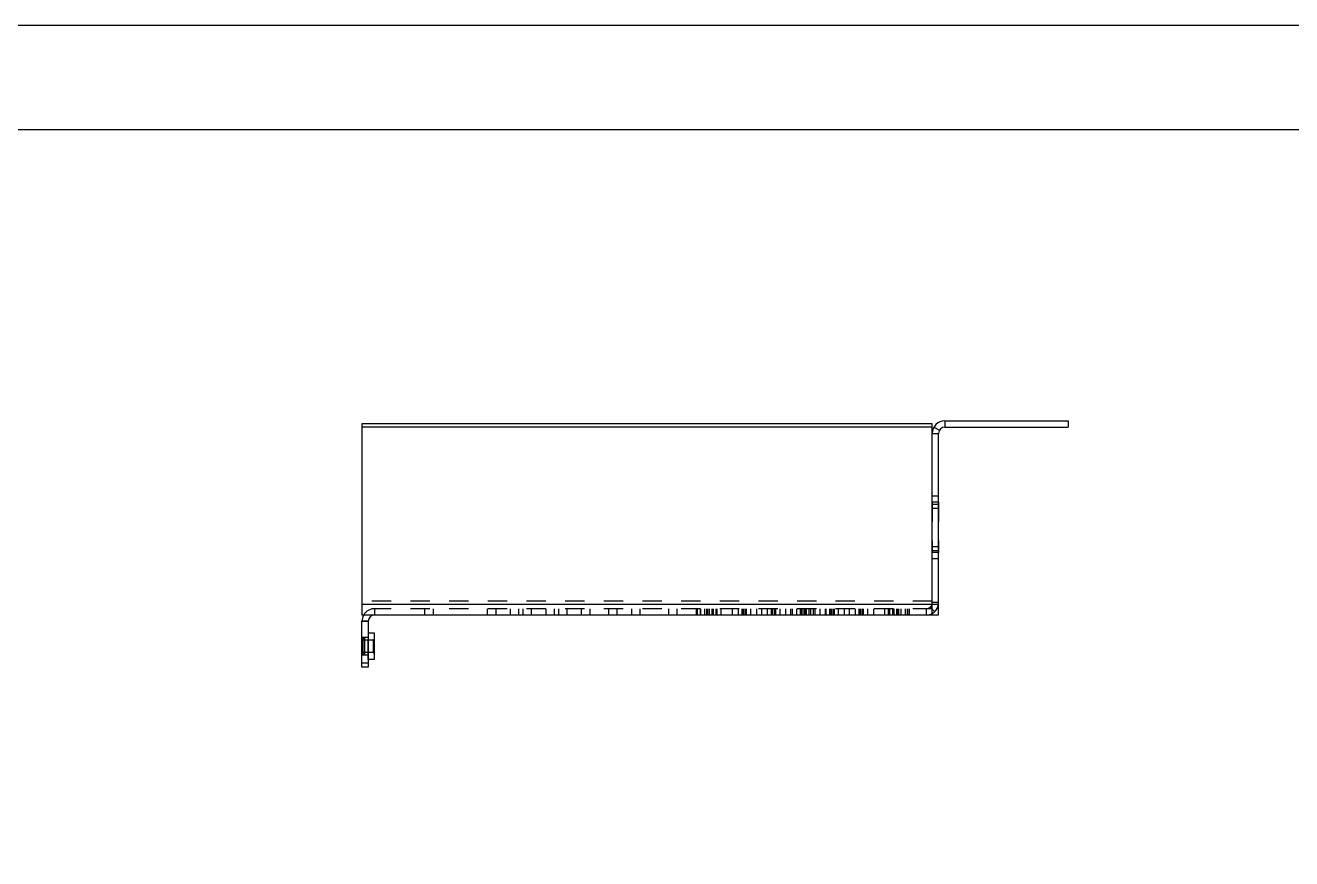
# Model space of a CAD drawing. Header units: millimetres. Extents: x -177 to 18421, y -5017 to 3255.
# Drawn here: x 6992.4 to 7295.5, y 1753.5 to 1953 of the extents above; entities that cross this region are included whole.
import ezdxf

# ---------------------------------------------------------------- set-up
doc = ezdxf.new("R2010")
doc.units = ezdxf.units.MM
doc.header["$LTSCALE"] = 46.255
doc.linetypes.add('HIDDEN', pattern=[0.2, 0.1, -0.1])
doc.layers.get('0').update_dxf_attribs({"linetype": 'CONTINUOUS'})
doc.layers.add('02___PRT_ALL_AXES', color=7, linetype='CONTINUOUS')
doc.layers.add('DEFAULT_2', color=8, linetype='HIDDEN')

msp = doc.modelspace()

# ---------------------------------------------------------------- linework, layer by layer
at = {"color": 7, "linetype": 'Continuous'}
for p, q in [((6728.878, 1952.998), (7917.878, 1952.998)), ((7212.475, 1858.299), (7212.475, 1856.799)), ((7241.975, 1858.299), (7241.975, 1856.799)), ((7072.975, 1857.549), (7072.975, 1811.799)), ((7209.475, 1856.799), (7072.975, 1856.799)), ((7209.475, 1855.299), (7209.475, 1857.549)), ((7209.475, 1855.299), (7210.975, 1855.299)), ((7209.877, 1856.799), (7211.176, 1856.049)), ((7210.975, 1811.799), (7210.975, 1855.299)), ((7212.475, 1856.799), (7241.975, 1856.799)), ((7072.975, 1814.399), (7210.975, 1814.399)), ((7210.975, 1811.799), (7072.975, 1811.799)), ((7072.975, 1810.299), (7074.475, 1810.299)), ((7072.98, 1810.472), (7074.478, 1810.385)), ((7074.475, 1810.299), (7074.475, 1799.299)), ((7074.475, 1800.299), (7072.975, 1800.299)), ((7074.475, 1799.299), (7072.975, 1799.299))]:
    msp.add_line(p, q, dxfattribs=at)
at = {"color": 3, "linetype": 'Continuous'}
for p, q in [((7212.475, 1858.299), (7241.975, 1858.299)), ((7209.475, 1857.549), (7072.975, 1857.549)), ((7209.475, 1811.799), (7209.475, 1855.299)), ((7072.975, 1799.299), (7072.975, 1810.299))]:
    msp.add_line(p, q, dxfattribs=at)
at = {"color": 7, "linetype": 'Continuous'}
msp.add_lwpolyline([(6753.878, 1136.998), (7892.878, 1136.998), (7892.878, 1927.998), (6753.878, 1927.998)], close=True, dxfattribs=at)
at = {"color": 3, "linetype": 'Continuous'}
for centre, start in [((7212.475, 1855.299), 90), ((7075.975, 1810.299), 149.75458)]:
    msp.add_arc(centre, 3, start, 180, dxfattribs=at)
at = {"color": 7, "linetype": 'Continuous'}
for centre in [(7212.475, 1855.299), (7075.975, 1810.299)]:
    msp.add_arc(centre, 1.5, 90, 180, dxfattribs=at)
at = {"layer": '02___PRT_ALL_AXES', "color": 8, "linetype": 'HIDDEN'}
for p, q in [((7209.475, 1838.799), (7209.475, 1826.799)), ((7210.975, 1838.799), (7209.475, 1838.799)), ((7210.975, 1838.799), (7210.975, 1826.799)), ((7210.975, 1826.799), (7209.475, 1826.799)), ((7073.105, 1802.189), (7073.105, 1806.409)), ((7073.235, 1806.409), (7073.105, 1806.409)), ((7073.235, 1802.189), (7073.235, 1806.409)), ((7073.235, 1806.409), (7073.625, 1806.209)), ((7073.625, 1802.189), (7073.625, 1806.409)), ((7074.475, 1806.409), (7073.625, 1806.409)), ((7074.475, 1801.124), (7074.475, 1807.474)), ((7072.975, 1806.399), (7072.975, 1802.199)), ((7074.475, 1806.399), (7072.975, 1806.399)), ((7075.675, 1805.799), (7073.105, 1805.799)), ((7074.475, 1802.199), (7072.975, 1802.199)), ((7075.675, 1802.799), (7073.105, 1802.799)), ((7073.235, 1802.189), (7073.105, 1802.189)), ((7073.625, 1802.389), (7073.235, 1802.189)), ((7074.475, 1802.189), (7073.625, 1802.189))]:
    msp.add_line(p, q, dxfattribs=at)
at = {"layer": '02___PRT_ALL_AXES', "color": 7, "linetype": 'Continuous'}
for p, q in [((7075.975, 1807.474), (7074.475, 1807.474)), ((7075.975, 1801.124), (7075.975, 1807.474)), ((7075.975, 1801.124), (7074.475, 1801.124))]:
    msp.add_line(p, q, dxfattribs=at)
at = {"layer": 'DEFAULT_2', "color": 8, "linetype": 'HIDDEN'}
for p, q in [((7209.475, 1840.299), (7210.975, 1840.299)), ((7209.475, 1838.373), (7210.975, 1838.373)), ((7209.475, 1837.376), (7210.975, 1837.376)), ((7209.475, 1828.222), (7210.975, 1828.222)), ((7209.475, 1827.225), (7210.975, 1827.225)), ((7209.475, 1825.299), (7210.975, 1825.299)), ((7209.475, 1815.149), (7072.975, 1815.149)), ((7209.475, 1813.299), (7072.975, 1813.299)), ((7075.975, 1813.299), (7075.975, 1811.799)), ((7087.975, 1813.299), (7087.975, 1811.799)), ((7089.975, 1813.299), (7089.975, 1811.799)), ((7102.975, 1813.299), (7102.975, 1811.799)), ((7104.975, 1813.299), (7104.975, 1811.799)), ((7108.475, 1813.299), (7108.475, 1811.799)), ((7110.475, 1813.299), (7110.475, 1811.799)), ((7111.475, 1813.299), (7111.475, 1811.799)), ((7113.475, 1813.299), (7113.475, 1811.799)), ((7116.975, 1813.299), (7116.975, 1811.799)), ((7118.975, 1813.299), (7118.975, 1811.799)), ((7119.975, 1813.299), (7119.975, 1811.799)), ((7121.975, 1813.299), (7121.975, 1811.799)), ((7125.475, 1813.299), (7125.475, 1811.799)), ((7127.475, 1813.299), (7127.475, 1811.799)), ((7131.975, 1813.299), (7131.975, 1811.799)), ((7133.975, 1813.299), (7133.975, 1811.799)), ((7137.475, 1813.299), (7137.475, 1811.799)), ((7139.475, 1813.299), (7139.475, 1811.799)), ((7146.304, 1813.299), (7146.304, 1811.799)), ((7148.304, 1813.299), (7148.304, 1811.799)), ((7152.975, 1813.299), (7152.975, 1811.799)), ((7153.304, 1811.799), (7153.304, 1813.299)), ((7153.889, 1813.299), (7153.889, 1811.799)), ((7153.975, 1813.299), (7153.975, 1811.799)), ((7154.975, 1813.299), (7154.975, 1811.799)), ((7154.99, 1813.299), (7154.99, 1811.799)), ((7155.475, 1811.799), (7155.475, 1813.299)), ((7155.697, 1813.299), (7155.697, 1811.799)), ((7156.061, 1813.299), (7156.061, 1811.799)), ((7156.718, 1813.299), (7156.718, 1811.799)), ((7156.99, 1813.299), (7156.99, 1811.799)), ((7157.697, 1813.299), (7157.697, 1811.799)), ((7157.99, 1811.799), (7157.99, 1813.299)), ((7158.889, 1813.299), (7158.889, 1811.799)), ((7161.576, 1813.299), (7161.576, 1811.799)), ((7162.99, 1813.299), (7162.99, 1811.799)), ((7163.96, 1811.799), (7163.96, 1813.299)), ((7163.99, 1813.299), (7163.99, 1811.799)), ((7164.253, 1813.299), (7164.253, 1811.799)), ((7164.697, 1813.299), (7164.697, 1811.799)), ((7164.96, 1813.299), (7164.96, 1811.799)), ((7164.99, 1811.799), (7164.99, 1813.299)), ((7165.96, 1813.299), (7165.96, 1811.799)), ((7167.375, 1813.299), (7167.375, 1811.799)), ((7168.576, 1813.299), (7168.576, 1811.799)), ((7169.99, 1813.299), (7169.99, 1811.799)), ((7170.96, 1811.799), (7170.96, 1813.299)), ((7170.99, 1813.299), (7170.99, 1811.799)), ((7171.253, 1813.299), (7171.253, 1811.799)), ((7171.697, 1813.299), (7171.697, 1811.799)), ((7171.96, 1813.299), (7171.96, 1811.799)), ((7171.99, 1811.799), (7171.99, 1813.299)), ((7172.96, 1813.299), (7172.96, 1811.799)), ((7174.375, 1813.299), (7174.375, 1811.799)), ((7175.576, 1813.299), (7175.576, 1811.799)), ((7175.975, 1813.299), (7175.975, 1811.799)), ((7176.99, 1813.299), (7176.99, 1811.799)), ((7177.96, 1811.799), (7177.96, 1813.299)), ((7177.99, 1813.299), (7177.99, 1811.799)), ((7178.253, 1813.299), (7178.253, 1811.799)), ((7178.697, 1813.299), (7178.697, 1811.799)), ((7178.804, 1813.299), (7178.804, 1811.799)), ((7178.96, 1813.299), (7178.96, 1811.799)), ((7178.99, 1811.799), (7178.99, 1813.299)), ((7179.389, 1811.799), (7179.389, 1813.299)), ((7179.96, 1813.299), (7179.96, 1811.799)), ((7180.389, 1811.799), (7180.389, 1813.299)), ((7180.975, 1813.299), (7180.975, 1811.799)), ((7181.375, 1813.299), (7181.375, 1811.799)), ((7182.576, 1813.299), (7182.576, 1811.799)), ((7183.804, 1813.299), (7183.804, 1811.799)), ((7183.99, 1813.299), (7183.99, 1811.799)), ((7184.96, 1811.799), (7184.96, 1813.299)), ((7184.99, 1813.299), (7184.99, 1811.799)), ((7185.253, 1813.299), (7185.253, 1811.799)), ((7185.697, 1813.299), (7185.697, 1811.799)), ((7185.96, 1813.299), (7185.96, 1811.799)), ((7185.99, 1811.799), (7185.99, 1813.299)), ((7186.96, 1813.299), (7186.96, 1811.799)), ((7188.375, 1813.299), (7188.375, 1811.799)), ((7189.576, 1813.299), (7189.576, 1811.799)), ((7190.99, 1813.299), (7190.99, 1811.799)), ((7191.96, 1811.799), (7191.96, 1813.299)), ((7191.99, 1813.299), (7191.99, 1811.799)), ((7192.253, 1813.299), (7192.253, 1811.799)), ((7192.697, 1813.299), (7192.697, 1811.799)), ((7192.96, 1813.299), (7192.96, 1811.799)), ((7192.99, 1811.799), (7192.99, 1813.299)), ((7193.96, 1813.299), (7193.96, 1811.799)), ((7195.375, 1813.299), (7195.375, 1811.799)), ((7198.061, 1813.299), (7198.061, 1811.799)), ((7198.96, 1811.799), (7198.96, 1813.299)), ((7199.253, 1813.299), (7199.253, 1811.799)), ((7199.96, 1813.299), (7199.96, 1811.799)), ((7200.232, 1813.299), (7200.232, 1811.799)), ((7200.889, 1813.299), (7200.889, 1811.799)), ((7201.253, 1813.299), (7201.253, 1811.799)), ((7201.475, 1811.799), (7201.475, 1813.299)), ((7201.96, 1813.299), (7201.96, 1811.799)), ((7201.975, 1813.299), (7201.975, 1811.799)), ((7202.975, 1813.299), (7202.975, 1811.799)), ((7203.061, 1813.299), (7203.061, 1811.799)), ((7203.647, 1811.799), (7203.647, 1813.299)), ((7203.975, 1813.299), (7203.975, 1811.799)), ((7207.975, 1813.299), (7207.975, 1811.799)), ((7210.037, 1812.62), (7209.006, 1813.71)), ((7210.975, 1814.799), (7209.475, 1814.799)), ((7075.675, 1805.799), (7073.105, 1805.799)), ((7075.675, 1805.799), (7075.975, 1806.099)), ((7075.675, 1805.799), (7075.675, 1802.799)), ((7075.925, 1803.632), (7075.925, 1801.136)), ((7075.975, 1803.632), (7075.925, 1803.632)), ((7075.975, 1803.617), (7075.925, 1803.617)), ((7075.975, 1803.612), (7075.925, 1803.612)), ((7075.975, 1803.596), (7075.925, 1803.596)), ((7075.975, 1803.586), (7075.925, 1803.586)), ((7075.975, 1803.553), (7075.925, 1803.553)), ((7075.975, 1803.543), (7075.925, 1803.543)), ((7075.975, 1803.542), (7075.925, 1803.542)), ((7075.975, 1803.526), (7075.925, 1803.526)), ((7075.975, 1803.525), (7075.925, 1803.525)), ((7075.975, 1803.524), (7075.925, 1803.524)), ((7075.975, 1803.506), (7075.925, 1803.506)), ((7075.975, 1803.478), (7075.925, 1803.478)), ((7075.975, 1803.474), (7075.925, 1803.474)), ((7075.975, 1803.471), (7075.925, 1803.471)), ((7075.975, 1803.427), (7075.925, 1803.427)), ((7075.975, 1803.389), (7075.925, 1803.389)), ((7075.975, 1801.147), (7075.975, 1806.099)), ((7075.675, 1802.799), (7073.105, 1802.799)), ((7075.675, 1802.799), (7075.975, 1802.499)), ((7075.975, 1803.366), (7075.925, 1803.366)), ((7075.975, 1803.361), (7075.925, 1803.361)), ((7075.975, 1803.33), (7075.925, 1803.33)), ((7075.975, 1803.327), (7075.925, 1803.327)), ((7075.975, 1803.311), (7075.925, 1803.311)), ((7075.975, 1803.264), (7075.925, 1803.264)), ((7075.975, 1803.249), (7075.925, 1803.249)), ((7075.975, 1803.206), (7075.925, 1803.206)), ((7075.975, 1803.041), (7075.925, 1803.041)), ((7075.975, 1802.949), (7075.925, 1802.949)), ((7075.975, 1802.917), (7075.925, 1802.917)), ((7075.975, 1802.912), (7075.925, 1802.912)), ((7075.975, 1802.864), (7075.925, 1802.864)), ((7075.975, 1802.86), (7075.925, 1802.86)), ((7075.975, 1802.858), (7075.925, 1802.858)), ((7075.975, 1802.842), (7075.925, 1802.842)), ((7075.975, 1802.809), (7075.925, 1802.809)), ((7075.975, 1802.792), (7075.925, 1802.792)), ((7075.975, 1802.791), (7075.925, 1802.791)), ((7075.975, 1802.775), (7075.925, 1802.775)), ((7075.975, 1802.773), (7075.925, 1802.773)), ((7075.975, 1802.768), (7075.925, 1802.768)), ((7075.975, 1802.763), (7075.925, 1802.763)), ((7075.975, 1802.747), (7075.925, 1802.747)), ((7075.975, 1802.745), (7075.925, 1802.745)), ((7075.975, 1802.718), (7075.925, 1802.718)), ((7075.975, 1802.713), (7075.925, 1802.713)), ((7075.975, 1802.712), (7075.925, 1802.712)), ((7075.975, 1802.708), (7075.925, 1802.708)), ((7075.975, 1802.695), (7075.925, 1802.695)), ((7075.975, 1802.648), (7075.925, 1802.648)), ((7075.975, 1802.647), (7075.925, 1802.647)), ((7075.975, 1802.641), (7075.925, 1802.641)), ((7075.975, 1802.633), (7075.925, 1802.633)), ((7075.975, 1802.594), (7075.925, 1802.594)), ((7075.975, 1802.592), (7075.925, 1802.592)), ((7075.975, 1802.569), (7075.925, 1802.569)), ((7075.975, 1802.565), (7075.925, 1802.565)), ((7075.975, 1802.553), (7075.925, 1802.553)), ((7075.975, 1802.552), (7075.925, 1802.552)), ((7075.975, 1802.543), (7075.925, 1802.543)), ((7075.975, 1802.53), (7075.925, 1802.53)), ((7075.975, 1802.51), (7075.925, 1802.51)), ((7075.975, 1802.508), (7075.925, 1802.508)), ((7075.975, 1802.494), (7075.925, 1802.494)), ((7075.975, 1802.491), (7075.925, 1802.491)), ((7075.975, 1802.489), (7075.925, 1802.489)), ((7075.975, 1802.485), (7075.925, 1802.485)), ((7075.975, 1802.474), (7075.925, 1802.474)), ((7075.975, 1802.451), (7075.925, 1802.451)), ((7075.975, 1802.448), (7075.925, 1802.448)), ((7075.975, 1802.435), (7075.925, 1802.435)), ((7075.975, 1802.415), (7075.925, 1802.415)), ((7075.975, 1802.39), (7075.925, 1802.39)), ((7075.975, 1802.382), (7075.925, 1802.382)), ((7075.975, 1802.351), (7075.925, 1802.351)), ((7075.975, 1802.343), (7075.925, 1802.343)), ((7075.975, 1802.321), (7075.925, 1802.321)), ((7075.975, 1802.32), (7075.925, 1802.32)), ((7075.975, 1802.304), (7075.925, 1802.304)), ((7075.975, 1802.271), (7075.925, 1802.271)), ((7075.975, 1802.265), (7075.925, 1802.265)), ((7075.975, 1802.263), (7075.925, 1802.263)), ((7075.975, 1802.211), (7075.925, 1802.211)), ((7075.975, 1802.198), (7075.925, 1802.198)), ((7075.975, 1802.157), (7075.925, 1802.157)), ((7075.975, 1802.154), (7075.925, 1802.154)), ((7075.975, 1802.148), (7075.925, 1802.148)), ((7075.975, 1802.14), (7075.925, 1802.14)), ((7075.975, 1802.134), (7075.925, 1802.134)), ((7075.975, 1802.133), (7075.925, 1802.133)), ((7075.975, 1802.126), (7075.925, 1802.126)), ((7075.975, 1802.125), (7075.925, 1802.125)), ((7075.975, 1802.123), (7075.925, 1802.123)), ((7075.975, 1802.118), (7075.925, 1802.118)), ((7075.975, 1802.109), (7075.925, 1802.109)), ((7075.975, 1802.106), (7075.925, 1802.106)), ((7075.975, 1802.074), (7075.925, 1802.074)), ((7075.975, 1802.067), (7075.925, 1802.067)), ((7075.975, 1802.059), (7075.925, 1802.059)), ((7075.975, 1802.053), (7075.925, 1802.053)), ((7075.975, 1802.048), (7075.925, 1802.048)), ((7075.975, 1802.046), (7075.925, 1802.046)), ((7075.975, 1802.014), (7075.925, 1802.014)), ((7075.975, 1802.006), (7075.925, 1802.006)), ((7075.975, 1801.997), (7075.925, 1801.997)), ((7075.975, 1801.986), (7075.925, 1801.986)), ((7075.975, 1801.981), (7075.925, 1801.981)), ((7075.975, 1801.969), (7075.925, 1801.969)), ((7075.975, 1801.957), (7075.925, 1801.957)), ((7075.975, 1801.935), (7075.925, 1801.935)), ((7075.975, 1801.924), (7075.925, 1801.924)), ((7075.975, 1801.916), (7075.925, 1801.916)), ((7075.975, 1801.883), (7075.925, 1801.883)), ((7075.975, 1801.87), (7075.925, 1801.87)), ((7075.975, 1801.827), (7075.925, 1801.827)), ((7075.975, 1801.798), (7075.925, 1801.798)), ((7075.975, 1801.765), (7075.925, 1801.765)), ((7075.975, 1801.747), (7075.925, 1801.747)), ((7075.975, 1801.727), (7075.925, 1801.727)), ((7075.975, 1801.718), (7075.925, 1801.718)), ((7075.975, 1801.715), (7075.925, 1801.715)), ((7075.975, 1801.71), (7075.925, 1801.71)), ((7075.975, 1801.71), (7075.925, 1801.71)), ((7075.975, 1801.703), (7075.925, 1801.703)), ((7075.975, 1801.688), (7075.925, 1801.688)), ((7075.975, 1801.668), (7075.925, 1801.668)), ((7075.975, 1801.666), (7075.925, 1801.666)), ((7075.975, 1801.646), (7075.925, 1801.646)), ((7075.975, 1801.64), (7075.925, 1801.64)), ((7075.975, 1801.636), (7075.925, 1801.636)), ((7075.975, 1801.599), (7075.925, 1801.599)), ((7075.975, 1801.591), (7075.925, 1801.591)), ((7075.975, 1801.588), (7075.925, 1801.588)), ((7075.975, 1801.587), (7075.925, 1801.587)), ((7075.975, 1801.583), (7075.925, 1801.583)), ((7075.975, 1801.575), (7075.925, 1801.575)), ((7075.975, 1801.574), (7075.925, 1801.574)), ((7075.975, 1801.537), (7075.925, 1801.537)), ((7075.975, 1801.524), (7075.925, 1801.524)), ((7075.975, 1801.505), (7075.925, 1801.505)), ((7075.975, 1801.476), (7075.925, 1801.476)), ((7075.975, 1801.443), (7075.925, 1801.443)), ((7075.975, 1801.412), (7075.925, 1801.412)), ((7075.975, 1801.411), (7075.925, 1801.411)), ((7075.975, 1801.4), (7075.925, 1801.4)), ((7075.975, 1801.399), (7075.925, 1801.399)), ((7075.975, 1801.392), (7075.925, 1801.392)), ((7075.975, 1801.346), (7075.925, 1801.346)), ((7075.975, 1801.338), (7075.925, 1801.338)), ((7075.975, 1801.312), (7075.925, 1801.312)), ((7075.975, 1801.309), (7075.925, 1801.309)), ((7075.975, 1801.3), (7075.925, 1801.3)), ((7075.975, 1801.279), (7075.925, 1801.279)), ((7075.975, 1801.273), (7075.925, 1801.273)), ((7075.975, 1801.263), (7075.925, 1801.263)), ((7075.975, 1801.222), (7075.925, 1801.222)), ((7075.975, 1801.207), (7075.925, 1801.207)), ((7075.975, 1801.174), (7075.925, 1801.174)), ((7075.975, 1801.15), (7075.925, 1801.15)), ((7075.975, 1801.147), (7075.925, 1801.147)), ((7075.975, 1801.136), (7075.925, 1801.136))]:
    msp.add_line(p, q, dxfattribs=at)
for centre, radius, start, end in [((7075.975, 1810.299), 3, 90, 149.75458), ((7207.975, 1814.799), 3, 270, 0), ((7207.975, 1814.799), 1.5, 270, 0)]:
    msp.add_arc(centre, radius, start, end, dxfattribs=at)

doc.saveas('drawing.dxf')
